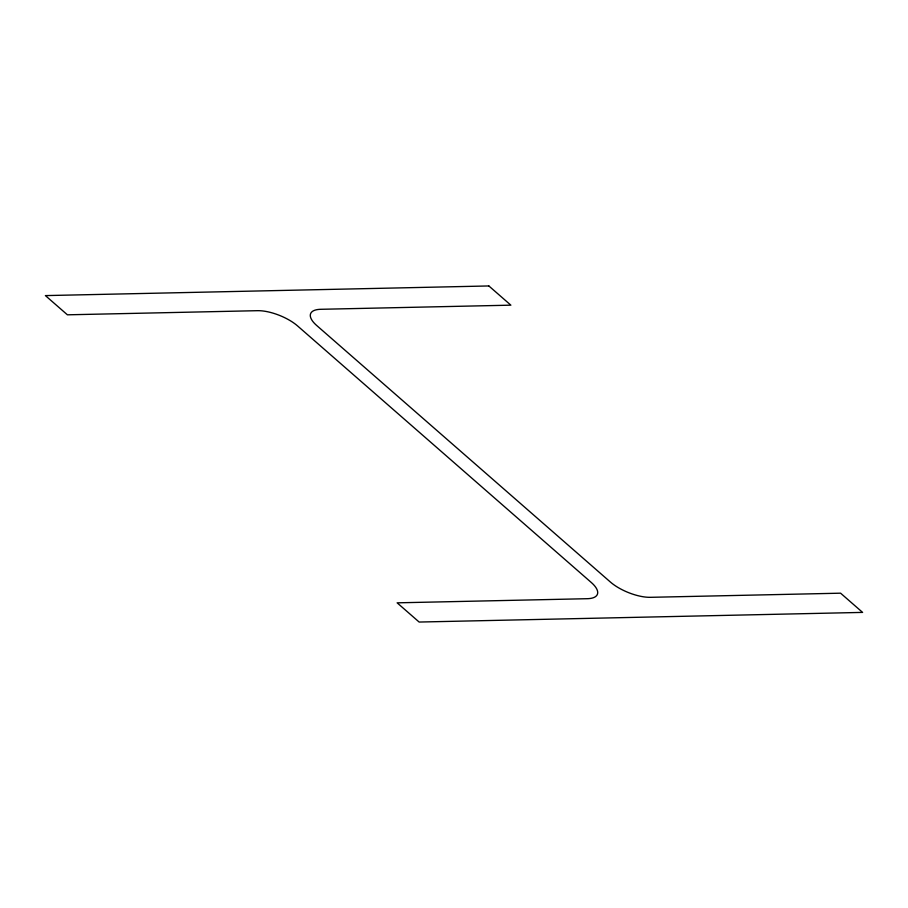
<?xml version="1.0" encoding="UTF-8"?>
<svg xmlns="http://www.w3.org/2000/svg" width="908" height="908" viewBox="0 0 908 908"><rect width="100%" height="100%" fill="white"/><g stroke="black" fill="none" stroke-linecap="round" stroke-linejoin="round"><path stroke-width="1.36" d="M488.856 285.952L45.4 295.599L67.408 314.815L257.531 310.684A30.35 11.713 22.1 0 1 297.574 325.938L591.267 582.471A30.35 11.713 22.1 0 1 587.272 598.701L397.136 602.833L419.144 622.048L862.6 612.401L840.592 593.185L650.469 597.316A30.35 11.713 22.1 0 1 610.426 582.062L316.733 325.529A30.35 11.713 22.1 0 1 320.728 309.299L510.864 305.167L488.856 285.952"/></g></svg>
